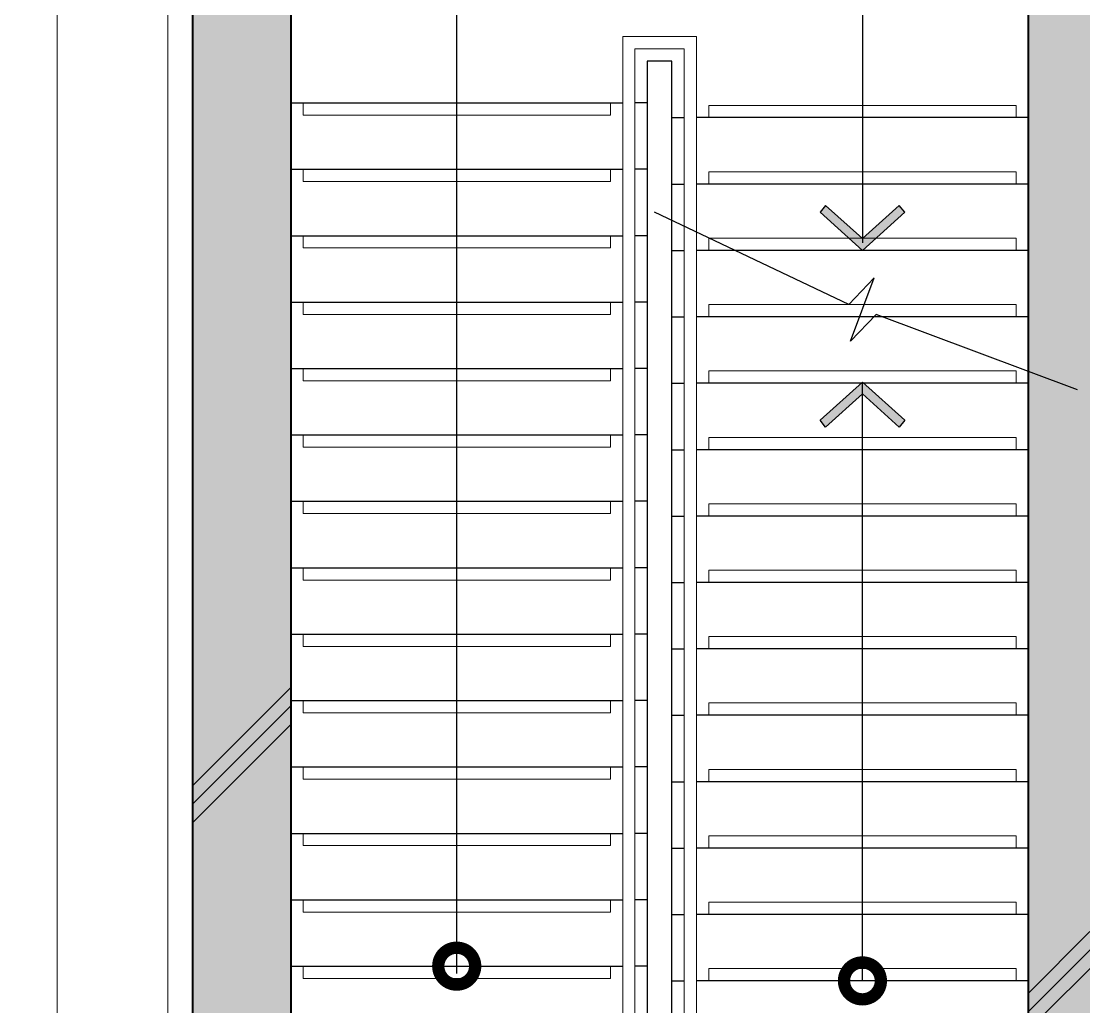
# Model space of a CAD drawing. Header units: millimetres. Extents: x 3546612 to 5615882, y 547008 to 3162891.
# Drawn here: x 5443429 to 5447750, y 2423723 to 2427730 of the extents above; entities that cross this region are included whole.
import ezdxf

# ---------------------------------------------------------------- set-up
doc = ezdxf.new("R2010")
doc.units = ezdxf.units.MM
for name, color, linetype, lineweight in [('XR-평면도$0$A-CNTL', 9, 'Continuous', 15), ('XR-평면도$0$A-CONC-LIN1', 9, 'Continuous', 40), ('XR-평면도$0$A-ELEV-LIN3', 9, 'Continuous', 18), ('XR-평면도$0$A-SSXM-STAIR', 9, 'Continuous', 25), ('XR-평면도$0$A-SSXS-HAND', 9, 'Continuous', 20), ('XR-평면도$0$A-XXXX-HATC', 9, 'Continuous', 18), ('XR-평면도$0$A-XXXX-SYMB', 9, 'Continuous', 25)]:
    doc.layers.add(name, color=color, linetype=linetype, lineweight=lineweight)
doc.layers.add('XR-평면도$0$A-CONC-SOLD', color=9, linetype='Continuous')

# ---------------------------------------------------------------- blocks, each defined once
blk = doc.blocks.new('XR-평면도$0$ARROW')
blk.add_lwpolyline([(-0.002, 0.87), (0.738, 0), (-0.002, -0.87), (0.15, -1), (1, 0), (0.15, 1)], close=True)
for points in [[(-0.002, 0.87), (0.15, 1), (0.738, 0), (1, 0)], [(0.738, 0), (1, 0), (-0.002, -0.87), (0.15, -1)]]:
    blk.add_solid(points)
blk = doc.blocks.new('XR-평면도$0$계단실(기준층)230530')
at = {"layer": 'XR-평면도$0$A-ELEV-LIN3'}
for points in [[(-3337641.1, 1603700.6), (-3337641.1, 1603650.6), (-3336391.1, 1603650.6), (-3336391.1, 1603700.6)], [(-3334741.1, 1603640.6), (-3334741.1, 1603690.6), (-3335991.1, 1603690.6), (-3335991.1, 1603640.6)], [(-3337641.1, 1603430.6), (-3337641.1, 1603380.6), (-3336391.1, 1603380.6), (-3336391.1, 1603430.6)], [(-3334741.1, 1603370.6), (-3334741.1, 1603420.6), (-3335991.1, 1603420.6), (-3335991.1, 1603370.6)], [(-3337641.1, 1603160.6), (-3337641.1, 1603110.6), (-3336391.1, 1603110.6), (-3336391.1, 1603160.6)], [(-3334741.1, 1603100.6), (-3334741.1, 1603150.6), (-3335991.1, 1603150.6), (-3335991.1, 1603100.6)], [(-3337641.1, 1602890.6), (-3337641.1, 1602840.6), (-3336391.1, 1602840.6), (-3336391.1, 1602890.6)], [(-3334741.1, 1602830.6), (-3334741.1, 1602880.6), (-3335991.1, 1602880.6), (-3335991.1, 1602830.6)], [(-3337641.1, 1602620.6), (-3337641.1, 1602570.6), (-3336391.1, 1602570.6), (-3336391.1, 1602620.6)], [(-3334741.1, 1602560.6), (-3334741.1, 1602610.6), (-3335991.1, 1602610.6), (-3335991.1, 1602576.5)], [(-3335991.1, 1602576.5), (-3335991.1, 1602560.6)], [(-3337641.1, 1602350.6), (-3337641.1, 1602300.6), (-3336391.1, 1602300.6), (-3336391.1, 1602350.6)], [(-3334741.1, 1602290.6), (-3334741.1, 1602340.6), (-3335991.1, 1602340.6), (-3335991.1, 1602290.6)], [(-3337641.1, 1602080.6), (-3337641.1, 1602030.6), (-3336391.1, 1602030.6), (-3336391.1, 1602080.6)], [(-3334741.1, 1602020.6), (-3334741.1, 1602070.6), (-3335991.1, 1602070.6), (-3335991.1, 1602020.6)], [(-3337641.1, 1601810.6), (-3337641.1, 1601760.6), (-3336391.1, 1601760.6), (-3336391.1, 1601810.6)], [(-3334741.1, 1601750.6), (-3334741.1, 1601800.6), (-3335991.1, 1601800.6), (-3335991.1, 1601750.6)], [(-3337641.1, 1601540.6), (-3337641.1, 1601490.6), (-3336391.1, 1601490.6), (-3336391.1, 1601540.6)], [(-3334741.1, 1601480.6), (-3334741.1, 1601530.6), (-3335991.1, 1601530.6), (-3335991.1, 1601480.6)], [(-3337641.1, 1601270.6), (-3337641.1, 1601220.6), (-3336391.1, 1601220.6), (-3336391.1, 1601270.6)], [(-3334741.1, 1601210.6), (-3334741.1, 1601260.6), (-3335991.1, 1601260.6), (-3335991.1, 1601210.6)], [(-3337641.1, 1601000.6), (-3337641.1, 1600950.6), (-3336391.1, 1600950.6), (-3336391.1, 1601000.6)], [(-3334741.1, 1600940.6), (-3334741.1, 1600990.6), (-3335991.1, 1600990.6), (-3335991.1, 1600940.6)], [(-3337641.1, 1600730.6), (-3337641.1, 1600680.6), (-3336391.1, 1600680.6), (-3336391.1, 1600730.6)], [(-3334741.1, 1600670.6), (-3334741.1, 1600720.6), (-3335991.1, 1600720.6), (-3335991.1, 1600670.6)], [(-3337641.1, 1600460.6), (-3337641.1, 1600410.6), (-3336391.1, 1600410.6), (-3336391.1, 1600460.6)], [(-3334741.1, 1600400.6), (-3334741.1, 1600450.6), (-3335991.1, 1600450.6), (-3335991.1, 1600400.6)], [(-3337641.1, 1600190.6), (-3337641.1, 1600140.6), (-3336391.1, 1600140.6), (-3336391.1, 1600190.6)], [(-3334741.1, 1600130.6), (-3334741.1, 1600180.6), (-3335991.1, 1600180.6), (-3335991.1, 1600130.6)]]:
    blk.add_lwpolyline(points, dxfattribs=at)
at = {"layer": 'XR-평면도$0$A-SSXM-STAIR'}
for points in [[(-3336141.1, 1599960.6), (-3336141.1, 1603870.6), (-3336241.1, 1603870.6), (-3336241.1, 1599960.6), (-3336141.1, 1599960.6)], [(-3337691.1, 1603700.6), (-3336341.1, 1603700.6)], [(-3336241.1, 1603700.6), (-3336291.1, 1603700.6)], [(-3336241.1, 1603700.6), (-3336291.1, 1603700.6)], [(-3336141.1, 1603640.6), (-3336091.1, 1603640.6)], [(-3334691.1, 1603640.6), (-3336041.1, 1603640.6)], [(-3337691.1, 1603430.6), (-3336341.1, 1603430.6)], [(-3336241.1, 1603430.6), (-3336291.1, 1603430.6)], [(-3336241.1, 1603430.6), (-3336291.1, 1603430.6)], [(-3336141.1, 1603370.6), (-3336091.1, 1603370.6)], [(-3334691.1, 1603370.6), (-3336041.1, 1603370.6)], [(-3337691.1, 1603160.6), (-3336341.1, 1603160.6)], [(-3336241.1, 1603160.6), (-3336291.1, 1603160.6)], [(-3336241.1, 1603160.6), (-3336291.1, 1603160.6)], [(-3336141.1, 1603100.6), (-3336091.1, 1603100.6)], [(-3334691.1, 1603100.6), (-3336041.1, 1603100.6)], [(-3337691.1, 1602890.6), (-3336341.1, 1602890.6)], [(-3336241.1, 1602890.6), (-3336291.1, 1602890.6)], [(-3336241.1, 1602890.6), (-3336291.1, 1602890.6)], [(-3336141.1, 1602830.6), (-3336091.1, 1602830.6)], [(-3334691.1, 1602830.6), (-3336041.1, 1602830.6)], [(-3337691.1, 1602620.6), (-3336341.1, 1602620.6)], [(-3336241.1, 1602620.6), (-3336291.1, 1602620.6)], [(-3336241.1, 1602620.6), (-3336291.1, 1602620.6)], [(-3336141.1, 1602560.6), (-3336091.1, 1602560.6)], [(-3334691.1, 1602560.6), (-3336041.1, 1602560.6)], [(-3337691.1, 1602350.6), (-3336341.1, 1602350.6)], [(-3336241.1, 1602350.6), (-3336291.1, 1602350.6)], [(-3336241.1, 1602350.6), (-3336291.1, 1602350.6)], [(-3336141.1, 1602290.6), (-3336091.1, 1602290.6)], [(-3334691.1, 1602290.6), (-3336041.1, 1602290.6)], [(-3337691.1, 1602080.6), (-3336341.1, 1602080.6)], [(-3336241.1, 1602080.6), (-3336291.1, 1602080.6)], [(-3336241.1, 1602080.6), (-3336291.1, 1602080.6)], [(-3336141.1, 1602020.6), (-3336091.1, 1602020.6)], [(-3334691.1, 1602020.6), (-3336041.1, 1602020.6)], [(-3337691.1, 1601810.6), (-3336341.1, 1601810.6)], [(-3336241.1, 1601810.6), (-3336291.1, 1601810.6)], [(-3336241.1, 1601810.6), (-3336291.1, 1601810.6)], [(-3336141.1, 1601750.6), (-3336091.1, 1601750.6)], [(-3334691.1, 1601750.6), (-3336041.1, 1601750.6)], [(-3337691.1, 1601540.6), (-3336341.1, 1601540.6)], [(-3336241.1, 1601540.6), (-3336291.1, 1601540.6)], [(-3336241.1, 1601540.6), (-3336291.1, 1601540.6)], [(-3336141.1, 1601480.6), (-3336091.1, 1601480.6)], [(-3334691.1, 1601480.6), (-3336041.1, 1601480.6)], [(-3337691.1, 1601270.6), (-3336341.1, 1601270.6)], [(-3336241.1, 1601270.6), (-3336291.1, 1601270.6)], [(-3336241.1, 1601270.6), (-3336291.1, 1601270.6)], [(-3336141.1, 1601210.6), (-3336091.1, 1601210.6)], [(-3334691.1, 1601210.6), (-3336041.1, 1601210.6)], [(-3337691.1, 1601000.6), (-3336341.1, 1601000.6)], [(-3336241.1, 1601000.6), (-3336291.1, 1601000.6)], [(-3336241.1, 1601000.6), (-3336291.1, 1601000.6)], [(-3336141.1, 1600940.6), (-3336091.1, 1600940.6)], [(-3334691.1, 1600940.6), (-3336041.1, 1600940.6)], [(-3337691.1, 1600730.6), (-3336341.1, 1600730.6)], [(-3336241.1, 1600730.6), (-3336291.1, 1600730.6)], [(-3336241.1, 1600730.6), (-3336291.1, 1600730.6)], [(-3336141.1, 1600670.6), (-3336091.1, 1600670.6)], [(-3334691.1, 1600670.6), (-3336041.1, 1600670.6)], [(-3337691.1, 1600460.6), (-3336341.1, 1600460.6)], [(-3336241.1, 1600460.6), (-3336291.1, 1600460.6)], [(-3336241.1, 1600460.6), (-3336291.1, 1600460.6)], [(-3336141.1, 1600400.6), (-3336091.1, 1600400.6)], [(-3334691.1, 1600400.6), (-3336041.1, 1600400.6)], [(-3337691.1, 1600190.6), (-3336341.1, 1600190.6)], [(-3336241.1, 1600190.6), (-3336291.1, 1600190.6)], [(-3336241.1, 1600190.6), (-3336291.1, 1600190.6)], [(-3336141.1, 1600130.6), (-3336091.1, 1600130.6)], [(-3334691.1, 1600130.6), (-3336041.1, 1600130.6)]]:
    blk.add_lwpolyline(points, dxfattribs=at)
at = {"layer": 'XR-평면도$0$A-SSXS-HAND'}
for points in [[(-3336041.1, 1602630.3), (-3336041.1, 1603970.6), (-3336341.1, 1603970.6), (-3336341.1, 1599860.6), (-3336041.1, 1599860.6), (-3336041.1, 1602630.3)], [(-3336091.1, 1602654), (-3336091.1, 1603920.6), (-3336291.1, 1603920.6), (-3336291.1, 1599910.6), (-3336091.1, 1599910.6), (-3336091.1, 1602654)]]:
    blk.add_lwpolyline(points, dxfattribs=at)
at = {"layer": 'XR-평면도$0$A-XXXX-SYMB'}
for points in [[(-3337015.7, 1600161), (-3337015.7, 1604476), (-3335365.7, 1604476), (-3335365.7, 1603131)], [(-3334491.1, 1602534.4), (-3335310.7, 1602840), (-3335414.1, 1602731.4), (-3335318.1, 1602989.8), (-3335421.4, 1602881.2), (-3336211.9, 1603256.3)], [(-3335366.1, 1600130.6), (-3335366.1, 1602560.6)]]:
    blk.add_lwpolyline(points, dxfattribs=at)
at = {"layer": 'XR-평면도$0$A-XXXX-SYMB', "const_width": 150}
for points in [[(-3337041.1, 1600190.6, 1), (-3336991.1, 1600190.6, 1)], [(-3335391.1, 1600130.6, 1), (-3335341.1, 1600130.6, 1)]]:
    blk.add_lwpolyline(points, format="xyb", close=True, dxfattribs=at)
at = {"layer": 'XR-평면도$0$A-XXXX-SYMB', "yscale": 172.3206394866575, "zscale": 183.004177226685, "rotation": 270}
for p, xscale in [((-3335366.1, 1603283.6), 183.004177226685), ((-3335366.1, 1602382.6), -183.004177226685)]:
    blk.add_blockref('XR-평면도$0$ARROW', p, dxfattribs=dict(at, xscale=xscale))
blk = doc.blocks.new('XR-평면도$0$중심선(210216)')
at = {"layer": 'XR-평면도$0$A-CNTL', "ltscale": 300}
blk.add_lwpolyline([(121000, 206000), (121000, -10000)], dxfattribs=at)
blk = doc.blocks.new('XR-평면도$0$CORE_03_06_B2F 3F에서8F (230330)')
at = {"layer": 'XR-평면도$0$A-CONC-SOLD'}
h = blk.add_hatch(dxfattribs=at)
h.set_pattern_fill('CONC', color=256, scale=100, angle=180)
h.set_pattern_definition([(225, (259193, 729020.6), (2121.32, -2121.32), []), (225, (259193, 728945.6), (2121.32, -2121.32), []), (225, (259193, 728870.6), (2121.32, -2121.32), [])])
h.paths.add_polyline_path([(0, 0), (10950, 0), (10950, 10700), (10550, 10700), (10550, 10000), (7300, 10000), (7300, 9550), (7550, 9550), (7550, 9750), (10550, 9750), (10550, 7250), (8850, 7250), (8850, 7000), (10550, 7000), (10550, 400), (7550, 400), (7550, 7000), (7750, 7000), (7750, 7250), (7550, 7250), (7550, 8450), (7300, 8450), (7300, 5550), (6850, 5550), (6850, 5300), (7300, 5300), (7300, 400), (3500, 400), (3500, 900), (3250, 900), (3250, 400), (400, 400), (400, 2700), (3250, 2700), (3250, 2200), (3500, 2200), (3500, 3500), (3250, 3500), (3250, 2950), (400, 2950), (400, 5300), (3250, 5300), (3250, 4700), (3500, 4700), (3500, 5300), (5750, 5300), (5750, 5550), (5300, 5550), (5300, 7900), (5050, 7900), (5050, 5550), (400, 5550), (400, 9100), (1300, 9100), (1300, 9350), (400, 9350), (400, 12000), (2400, 12000), (2400, 9350), (1915, 9350), (1915, 9100), (3550, 9100), (3550, 9350), (2650, 9350), (2650, 12000), (5050, 12000), (5050, 9350), (4150, 9350), (4150, 9100), (5300, 9100), (5300, 12000), (5750, 12000), (5750, 12400), (0, 12400)])
h.paths.add_polyline_path([(6850, 12000), (10550, 12000), (10550, 11800), (10950, 11800), (10950, 12400), (6850, 12400)], flags=17)
at = {"layer": 'XR-평면도$0$A-XXXX-HATC'}
h = blk.add_hatch(color=253, dxfattribs=at)
h.dxf.hatch_style = 1
h.paths.add_polyline_path([(0, 12400), (0, 0), (10950, 0), (10950, 10685), (10550, 10685), (10550, 10000), (7300, 10000), (7300, 9615), (7550, 9615), (7550, 9750), (10550, 9750), (10550, 7250), (8765, 7250), (8765, 7000), (10550, 7000), (10550, 400), (7550, 400), (7550, 7000), (7635, 7000), (7635, 7250), (7550, 7250), (7550, 8485), (7300, 8485), (7300, 5550), (6865, 5550), (6865, 5300), (7300, 5300), (7300, 400), (3500, 400), (3500, 900), (3250, 900), (3250, 400), (400, 400), (400, 2700), (3250, 2700), (3250, 2200), (3500, 2200), (3500, 3475), (3250, 3475), (3250, 2950), (400, 2950), (400, 5300), (3250, 5300), (3250, 4775), (3500, 4775), (3500, 5300), (5735, 5300), (5735, 5550), (400, 5550), (400, 9100), (1285, 9100), (1285, 9350), (400, 9350), (400, 12000), (2400, 12000), (2400, 9350), (1915, 9350), (1915, 9100), (4235, 9100), (4235, 9350), (2650, 9350), (2650, 12000), (5050, 12000), (5050, 9350), (4865, 9350), (4865, 9100), (5300, 9100), (5300, 12000), (5735, 12000), (5735, 12400)])
h.paths.add_polyline_path([(6865, 12000), (6865, 12400), (10950, 12400), (10950, 11815), (10550, 11815), (10550, 12000)])
at = {"layer": 'XR-평면도$0$A-CONC-LIN1'}
for points in [[(5735, 12400), (0, 12400), (0, 0), (10950, 0), (10950, 10685), (10550, 10685)], [(7550, 400), (10550, 400), (10550, 7000)], [(7550, 7000), (7550, 400)]]:
    blk.add_lwpolyline(points, dxfattribs=at)

msp = doc.modelspace()

# ---------------------------------------------------------------- linework, layer by layer
at = {"layer": 'XR-평면도$0$A-ELEV-LIN3'}
for points in [[(5458075, 2428767.6), (5458075, 2430267.6), (5456475, 2430267.6), (5456475, 2429367.6), (5444225, 2429367.6), (5444225, 2429967.6), (5442925, 2429967.6), (5442925, 2428267.6), (5444025, 2428267.6), (5444025, 2416967.6), (5388125, 2416967.6), (5388125, 2428267.6), (5389225, 2428267.6), (5389225, 2429967.6), (5387925, 2429967.6), (5387925, 2429367.6), (5378225, 2429367.6), (5378225, 2429967.6), (5376925, 2429967.6), (5376925, 2428267.6), (5378025, 2428267.6), (5378025, 2416967.6), (5337575, 2416967.6)], [(5458075, 2428767.6), (5458075, 2430267.6), (5456475, 2430267.6), (5456475, 2429367.6), (5444225, 2429367.6), (5444225, 2429967.6), (5442925, 2429967.6), (5442925, 2428267.6), (5444025, 2428267.6), (5444025, 2416967.6), (5388125, 2416967.6), (5388125, 2428267.6), (5389225, 2428267.6), (5389225, 2429967.6), (5387925, 2429967.6), (5387925, 2429367.6), (5378225, 2429367.6), (5378225, 2429967.6), (5376925, 2429967.6), (5376925, 2428267.6), (5378025, 2428267.6), (5378025, 2416967.6), (5337575, 2416967.6)], [(5458075, 2428767.6), (5458075, 2430267.6), (5456475, 2430267.6), (5456475, 2429367.6), (5444225, 2429367.6), (5444225, 2429967.6), (5442925, 2429967.6), (5442925, 2428267.6), (5444025, 2428267.6), (5444025, 2416967.6), (5388125, 2416967.6), (5388125, 2428267.6), (5389225, 2428267.6), (5389225, 2429967.6), (5387925, 2429967.6), (5387925, 2429367.6), (5378225, 2429367.6), (5378225, 2429967.6), (5376925, 2429967.6), (5376925, 2428267.6), (5378025, 2428267.6), (5378025, 2416967.6), (5337575, 2416967.6)], [(5457975, 2428767.6), (5457975, 2430167.6), (5456575, 2430167.6), (5456575, 2429267.6), (5444125, 2429267.6), (5444125, 2429867.6), (5443025, 2429867.6), (5443025, 2428367.6), (5444125, 2428367.6), (5444125, 2416867.6), (5388025, 2416867.6), (5388025, 2428367.6), (5389125, 2428367.6), (5389125, 2429867.6), (5388025, 2429867.6), (5388025, 2429267.6), (5378125, 2429267.6)], [(5457975, 2428767.6), (5457975, 2430167.6), (5456575, 2430167.6), (5456575, 2429267.6), (5444125, 2429267.6), (5444125, 2429867.6), (5443025, 2429867.6), (5443025, 2428367.6), (5444125, 2428367.6), (5444125, 2416867.6), (5388025, 2416867.6), (5388025, 2428367.6), (5389125, 2428367.6), (5389125, 2429867.6), (5388025, 2429867.6), (5388025, 2429267.6), (5378125, 2429267.6)], [(5457975, 2428767.6), (5457975, 2430167.6), (5456575, 2430167.6), (5456575, 2429267.6), (5444125, 2429267.6), (5444125, 2429867.6), (5443025, 2429867.6), (5443025, 2428367.6), (5444125, 2428367.6), (5444125, 2416867.6), (5388025, 2416867.6), (5388025, 2428367.6), (5389125, 2428367.6), (5389125, 2429867.6), (5388025, 2429867.6), (5388025, 2429267.6), (5378125, 2429267.6)]]:
    msp.add_lwpolyline(points, dxfattribs=at)

# ---------------------------------------------------------------- block references
msp.add_blockref('XR-평면도$0$계단실(기준층)230530', (8782216.1, 823697))
msp.add_blockref('XR-평면도$0$계단실(기준층)230530', (8782216.1, 823697))
msp.add_blockref('XR-평면도$0$계단실(기준층)230530', (8782216.1, 823697))
at = {"rotation": 180}
msp.add_blockref('XR-평면도$0$CORE_03_06_B2F 3F에서8F (230330)', (5455075, 2429267.6), dxfattribs=at)
msp.add_blockref('XR-평면도$0$CORE_03_06_B2F 3F에서8F (230330)', (5455075, 2429267.6), dxfattribs=at)
msp.add_blockref('XR-평면도$0$CORE_03_06_B2F 3F에서8F (230330)', (5455075, 2429267.6), dxfattribs=at)
at = {"layer": 'XR-평면도$0$A-CNTL'}
msp.add_blockref('XR-평면도$0$중심선(210216)', (5322575, 2339367.6), dxfattribs=at)

doc.saveas('drawing.dxf')
